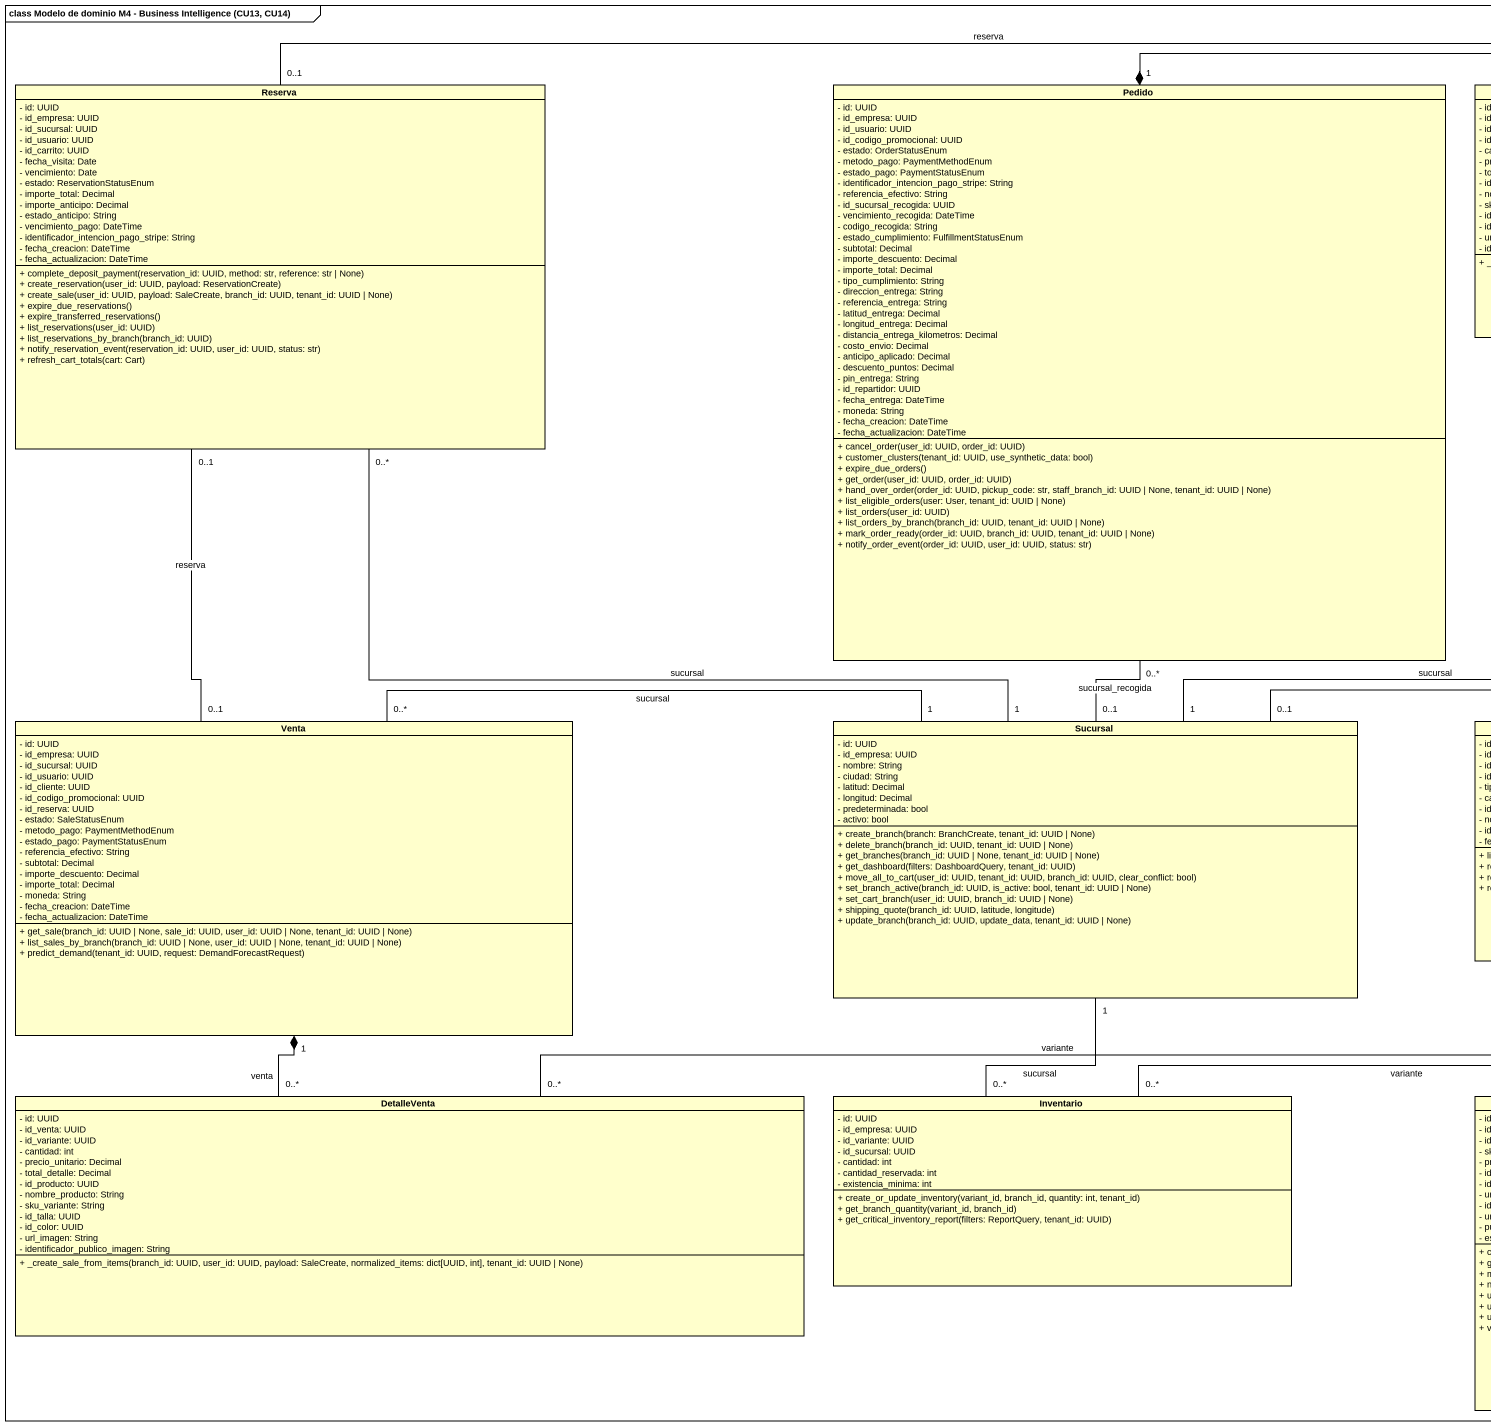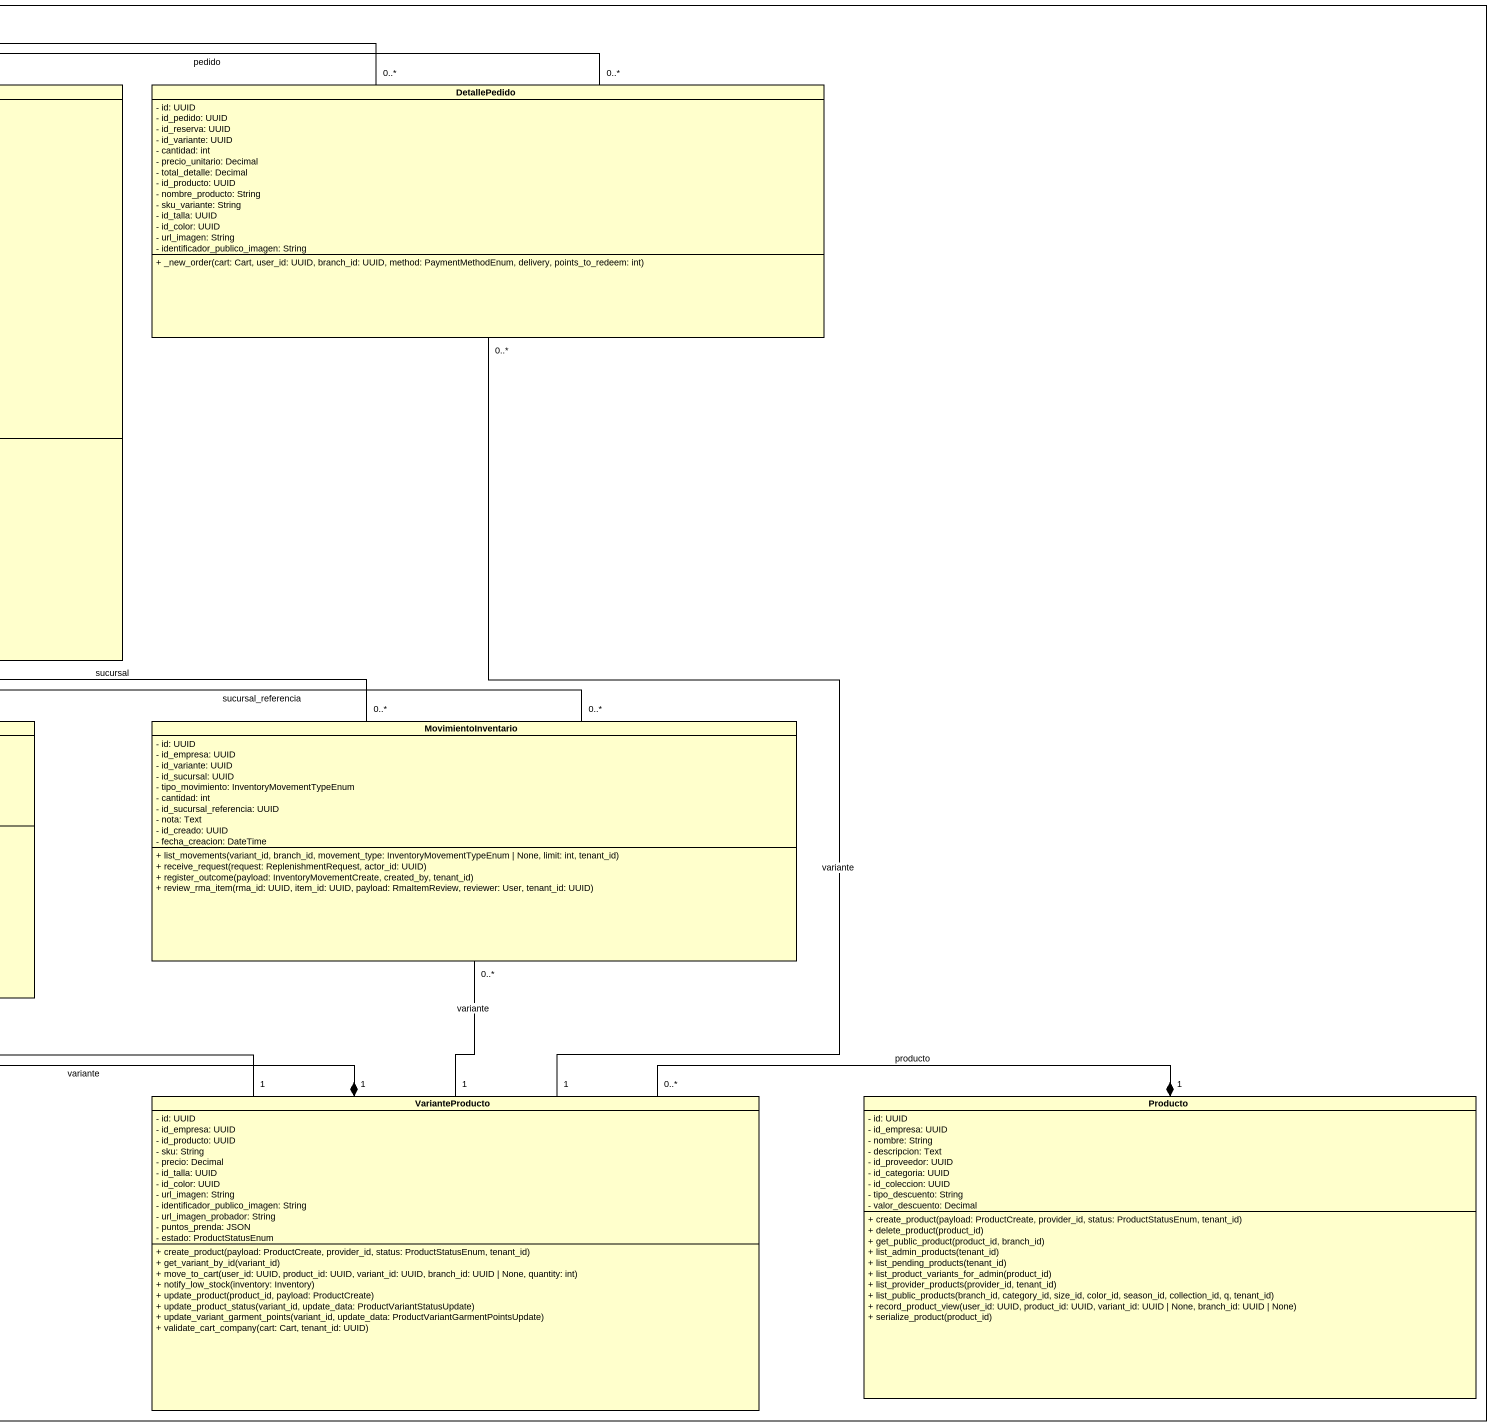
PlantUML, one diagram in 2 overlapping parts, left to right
@startuml
mainframe class Modelo de dominio M4 - Business Intelligence (CU13, CU14)
hide circle
hide empty members
skinparam classAttributeIconSize 0
class Reserva {
  - id: UUID
  - id_empresa: UUID
  - id_sucursal: UUID
  - id_usuario: UUID
  - id_carrito: UUID
  - fecha_visita: Date
  - vencimiento: Date
  - estado: ReservationStatusEnum
  - importe_total: Decimal
  - importe_anticipo: Decimal
  - estado_anticipo: String
  - vencimiento_pago: DateTime
  - identificador_intencion_pago_stripe: String
  - fecha_creacion: DateTime
  - fecha_actualizacion: DateTime
  + complete_deposit_payment(reservation_id: UUID, method: str, reference: str | None)
  + create_reservation(user_id: UUID, payload: ReservationCreate)
  + create_sale(user_id: UUID, payload: SaleCreate, branch_id: UUID, tenant_id: UUID | None)
  + expire_due_reservations()
  + expire_transferred_reservations()
  + list_reservations(user_id: UUID)
  + list_reservations_by_branch(branch_id: UUID)
  + notify_reservation_event(reservation_id: UUID, user_id: UUID, status: str)
  + refresh_cart_totals(cart: Cart)
}
class Pedido {
  - id: UUID
  - id_empresa: UUID
  - id_usuario: UUID
  - id_codigo_promocional: UUID
  - estado: OrderStatusEnum
  - metodo_pago: PaymentMethodEnum
  - estado_pago: PaymentStatusEnum
  - identificador_intencion_pago_stripe: String
  - referencia_efectivo: String
  - id_sucursal_recogida: UUID
  - vencimiento_recogida: DateTime
  - codigo_recogida: String
  - estado_cumplimiento: FulfillmentStatusEnum
  - subtotal: Decimal
  - importe_descuento: Decimal
  - importe_total: Decimal
  - tipo_cumplimiento: String
  - direccion_entrega: String
  - referencia_entrega: String
  - latitud_entrega: Decimal
  - longitud_entrega: Decimal
  - distancia_entrega_kilometros: Decimal
  - costo_envio: Decimal
  - anticipo_aplicado: Decimal
  - descuento_puntos: Decimal
  - pin_entrega: String
  - id_repartidor: UUID
  - fecha_entrega: DateTime
  - moneda: String
  - fecha_creacion: DateTime
  - fecha_actualizacion: DateTime
  + cancel_order(user_id: UUID, order_id: UUID)
  + customer_clusters(tenant_id: UUID, use_synthetic_data: bool)
  + expire_due_orders()
  + get_order(user_id: UUID, order_id: UUID)
  + hand_over_order(order_id: UUID, pickup_code: str, staff_branch_id: UUID | None, tenant_id: UUID | None)
  + list_eligible_orders(user: User, tenant_id: UUID | None)
  + list_orders(user_id: UUID)
  + list_orders_by_branch(branch_id: UUID, tenant_id: UUID | None)
  + mark_order_ready(order_id: UUID, branch_id: UUID, tenant_id: UUID | None)
  + notify_order_event(order_id: UUID, user_id: UUID, status: str)
}
class DetallePedido {
  - id: UUID
  - id_pedido: UUID
  - id_reserva: UUID
  - id_variante: UUID
  - cantidad: int
  - precio_unitario: Decimal
  - total_detalle: Decimal
  - id_producto: UUID
  - nombre_producto: String
  - sku_variante: String
  - id_talla: UUID
  - id_color: UUID
  - url_imagen: String
  - identificador_publico_imagen: String
  + _new_order(cart: Cart, user_id: UUID, branch_id: UUID, method: PaymentMethodEnum, delivery, points_to_redeem: int)
}
class Venta {
  - id: UUID
  - id_empresa: UUID
  - id_sucursal: UUID
  - id_usuario: UUID
  - id_cliente: UUID
  - id_codigo_promocional: UUID
  - id_reserva: UUID
  - estado: SaleStatusEnum
  - metodo_pago: PaymentMethodEnum
  - estado_pago: PaymentStatusEnum
  - referencia_efectivo: String
  - subtotal: Decimal
  - importe_descuento: Decimal
  - importe_total: Decimal
  - moneda: String
  - fecha_creacion: DateTime
  - fecha_actualizacion: DateTime
  + get_sale(branch_id: UUID | None, sale_id: UUID, user_id: UUID | None, tenant_id: UUID | None)
  + list_sales_by_branch(branch_id: UUID | None, user_id: UUID | None, tenant_id: UUID | None)
  + predict_demand(tenant_id: UUID, request: DemandForecastRequest)
}
class Sucursal {
  - id: UUID
  - id_empresa: UUID
  - nombre: String
  - ciudad: String
  - latitud: Decimal
  - longitud: Decimal
  - predeterminada: bool
  - activo: bool
  + create_branch(branch: BranchCreate, tenant_id: UUID | None)
  + delete_branch(branch_id: UUID, tenant_id: UUID | None)
  + get_branches(branch_id: UUID | None, tenant_id: UUID | None)
  + get_dashboard(filters: DashboardQuery, tenant_id: UUID)
  + move_all_to_cart(user_id: UUID, tenant_id: UUID, branch_id: UUID, clear_conflict: bool)
  + set_branch_active(branch_id: UUID, is_active: bool, tenant_id: UUID | None)
  + set_cart_branch(user_id: UUID, branch_id: UUID | None)
  + shipping_quote(branch_id: UUID, latitude, longitude)
  + update_branch(branch_id: UUID, update_data, tenant_id: UUID | None)
}
class MovimientoInventario {
  - id: UUID
  - id_empresa: UUID
  - id_variante: UUID
  - id_sucursal: UUID
  - tipo_movimiento: InventoryMovementTypeEnum
  - cantidad: int
  - id_sucursal_referencia: UUID
  - nota: Text
  - id_creado: UUID
  - fecha_creacion: DateTime
  + list_movements(variant_id, branch_id, movement_type: InventoryMovementTypeEnum | None, limit: int, tenant_id)
  + receive_request(request: ReplenishmentRequest, actor_id: UUID)
  + register_outcome(payload: InventoryMovementCreate, created_by, tenant_id)
  + review_rma_item(rma_id: UUID, item_id: UUID, payload: RmaItemReview, reviewer: User, tenant_id: UUID)
}
class DetalleVenta {
  - id: UUID
  - id_venta: UUID
  - id_variante: UUID
  - cantidad: int
  - precio_unitario: Decimal
  - total_detalle: Decimal
  - id_producto: UUID
  - nombre_producto: String
  - sku_variante: String
  - id_talla: UUID
  - id_color: UUID
  - url_imagen: String
  - identificador_publico_imagen: String
  + _create_sale_from_items(branch_id: UUID, user_id: UUID, payload: SaleCreate, normalized_items: dict[UUID, int], tenant_id: UUID | None)
}
class Inventario {
  - id: UUID
  - id_empresa: UUID
  - id_variante: UUID
  - id_sucursal: UUID
  - cantidad: int
  - cantidad_reservada: int
  - existencia_minima: int
  + create_or_update_inventory(variant_id, branch_id, quantity: int, tenant_id)
  + get_branch_quantity(variant_id, branch_id)
  + get_critical_inventory_report(filters: ReportQuery, tenant_id: UUID)
}
class VarianteProducto {
  - id: UUID
  - id_empresa: UUID
  - id_producto: UUID
  - sku: String
  - precio: Decimal
  - id_talla: UUID
  - id_color: UUID
  - url_imagen: String
  - identificador_publico_imagen: String
  - url_imagen_probador: String
  - puntos_prenda: JSON
  - estado: ProductStatusEnum
  + create_product(payload: ProductCreate, provider_id, status: ProductStatusEnum, tenant_id)
  + get_variant_by_id(variant_id)
  + move_to_cart(user_id: UUID, product_id: UUID, variant_id: UUID, branch_id: UUID | None, quantity: int)
  + notify_low_stock(inventory: Inventory)
  + update_product(product_id, payload: ProductCreate)
  + update_product_status(variant_id, update_data: ProductVariantStatusUpdate)
  + update_variant_garment_points(variant_id, update_data: ProductVariantGarmentPointsUpdate)
  + validate_cart_company(cart: Cart, tenant_id: UUID)
}
class Producto {
  - id: UUID
  - id_empresa: UUID
  - nombre: String
  - descripcion: Text
  - id_proveedor: UUID
  - id_categoria: UUID
  - id_coleccion: UUID
  - tipo_descuento: String
  - valor_descuento: Decimal
  + create_product(payload: ProductCreate, provider_id, status: ProductStatusEnum, tenant_id)
  + delete_product(product_id)
  + get_public_product(product_id, branch_id)
  + list_admin_products(tenant_id)
  + list_pending_products(tenant_id)
  + list_product_variants_for_admin(product_id)
  + list_provider_products(provider_id, tenant_id)
  + list_public_products(branch_id, category_id, size_id, color_id, season_id, collection_id, q, tenant_id)
  + record_product_view(user_id: UUID, product_id: UUID, variant_id: UUID | None, branch_id: UUID | None)
  + serialize_product(product_id)
}
Reserva "0..*" -- "1" Sucursal : sucursal
Pedido "0..*" -- "0..1" Sucursal : sucursal_recogida
DetallePedido "0..*" -left- "0..1" Reserva : reserva
DetallePedido "0..*" -left-* "1" Pedido : pedido
DetallePedido "0..*" -- "1" VarianteProducto : variante
Venta "0..1" -up- "0..1" Reserva : reserva
Venta "0..*" -right- "1" Sucursal : sucursal
MovimientoInventario "0..*" -left- "1" Sucursal : sucursal
MovimientoInventario "0..*" -left- "0..1" Sucursal : sucursal_referencia
MovimientoInventario "0..*" -- "1" VarianteProducto : variante
DetalleVenta "0..*" -up-* "1" Venta : venta
DetalleVenta "0..*" -right- "1" VarianteProducto : variante
Inventario "0..*" -up- "1" Sucursal : sucursal
Inventario "0..*" -right-* "1" VarianteProducto : variante
VarianteProducto "0..*" -right-* "1" Producto : producto
@enduml
